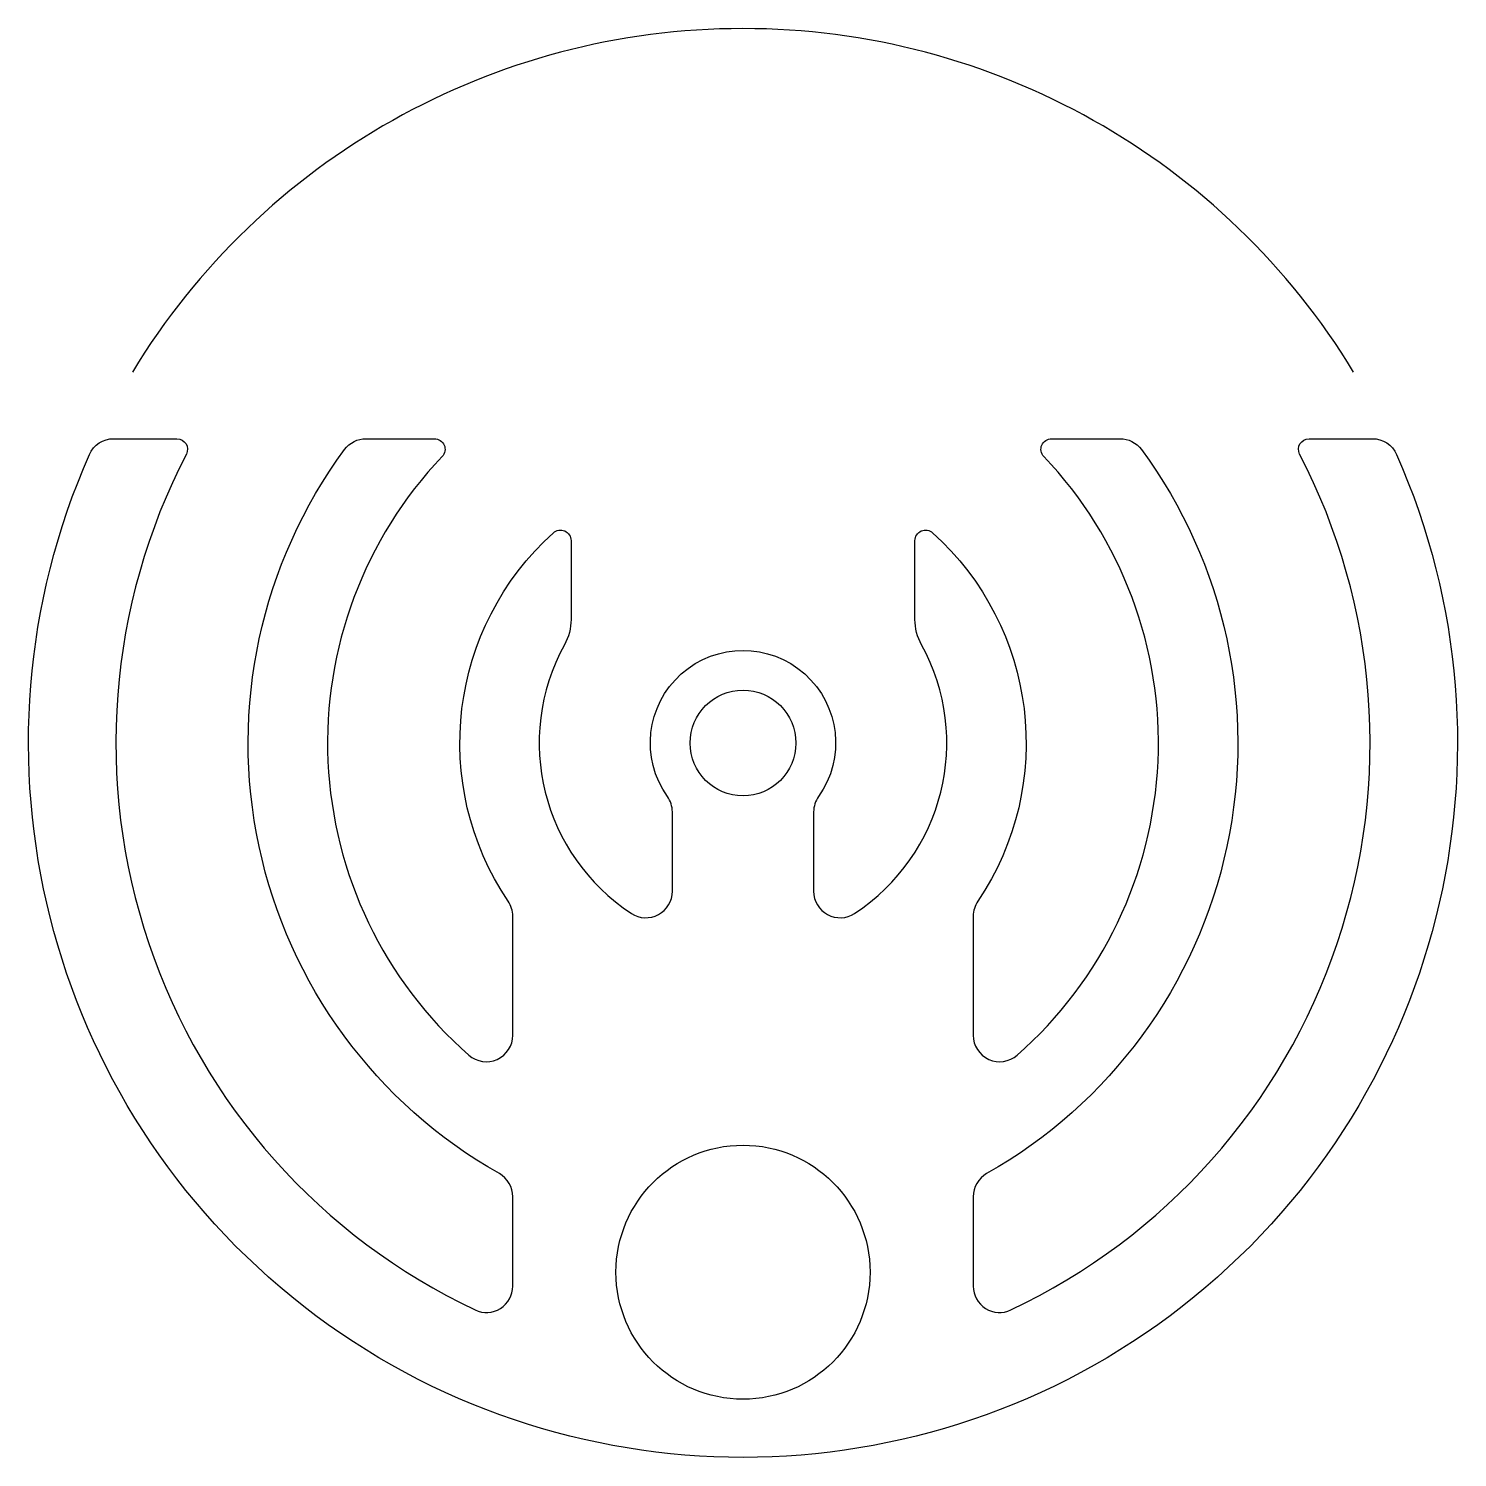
# Model space of a CAD drawing. Header units: millimetres. Extents: x -3.37 to 3.37, y -3.37 to 3.38.
import ezdxf

# ---------------------------------------------------------------- set-up
doc = ezdxf.new("R2010")
doc.units = ezdxf.units.MM
doc.layers.get('0').update_dxf_attribs({"linetype": 'CONTINUOUS'})

msp = doc.modelspace()

# ---------------------------------------------------------------- linework, layer by layer
msp.add_lwpolyline([(0.3569, -0.2531, 0.155462), (0.3338, -0.3254), (0.3338, -0.7006, 0.596231), (0.5273, -0.8052, 0.391812), (0.8434, 0.4637, -0.126339), (0.8125, 0.5842), (0.8125, 0.9559, -0.649777), (0.896, 0.993, -0.373577), (1.1089, -0.7479, 0.149441), (1.0875, -0.8178), (1.0875, -1.3807, 0.645009), (1.295, -1.4746, 0.426002), (1.4215, 1.353, -0.65929), (1.4577, 1.4375), (1.7812, 1.4375, -0.238299), (1.8818, 1.3867, -0.449881), (1.151, -2.0345, 0.270301), (1.0875, -2.1433), (1.0875, -2.5654, 0.550307), (1.2659, -2.6784, 0.425131), (2.6296, 1.3645, -0.562463), (2.6739, 1.4375), (2.9732, 1.4375, -0.297074), (3.0875, 1.363, -1.534548), (-3.0875, 1.363, -0.297074), (-2.9732, 1.4375), (-2.6739, 1.4375, -0.562463), (-2.6296, 1.3645, 0.425131), (-1.2659, -2.6784, 0.550307), (-1.0875, -2.5654), (-1.0875, -2.1433, 0.270301), (-1.151, -2.0345, -0.449881), (-1.8818, 1.3867, -0.238299), (-1.7812, 1.4375), (-1.4577, 1.4375, -0.65929), (-1.4215, 1.353, 0.426002), (-1.295, -1.4746, 0.645009), (-1.0875, -1.3807), (-1.0875, -0.8178, 0.149441), (-1.1089, -0.7479, -0.373577), (-0.896, 0.993, -0.649777), (-0.8125, 0.9559), (-0.8125, 0.5842, -0.126339), (-0.8434, 0.4637, 0.391812), (-0.5273, -0.8052, 0.596231), (-0.3338, -0.7006), (-0.3338, -0.3254, 0.155462), (-0.3569, -0.2531, -1.935237)], format="xyb", close=True)
for centre, radius in [((0, 0), 0.25), ((0, -2.5), 0.6)]:
    msp.add_circle(centre, radius)
msp.add_arc((0, 0), 3.375, 31.28067, 148.71933)

doc.saveas('drawing.dxf')
